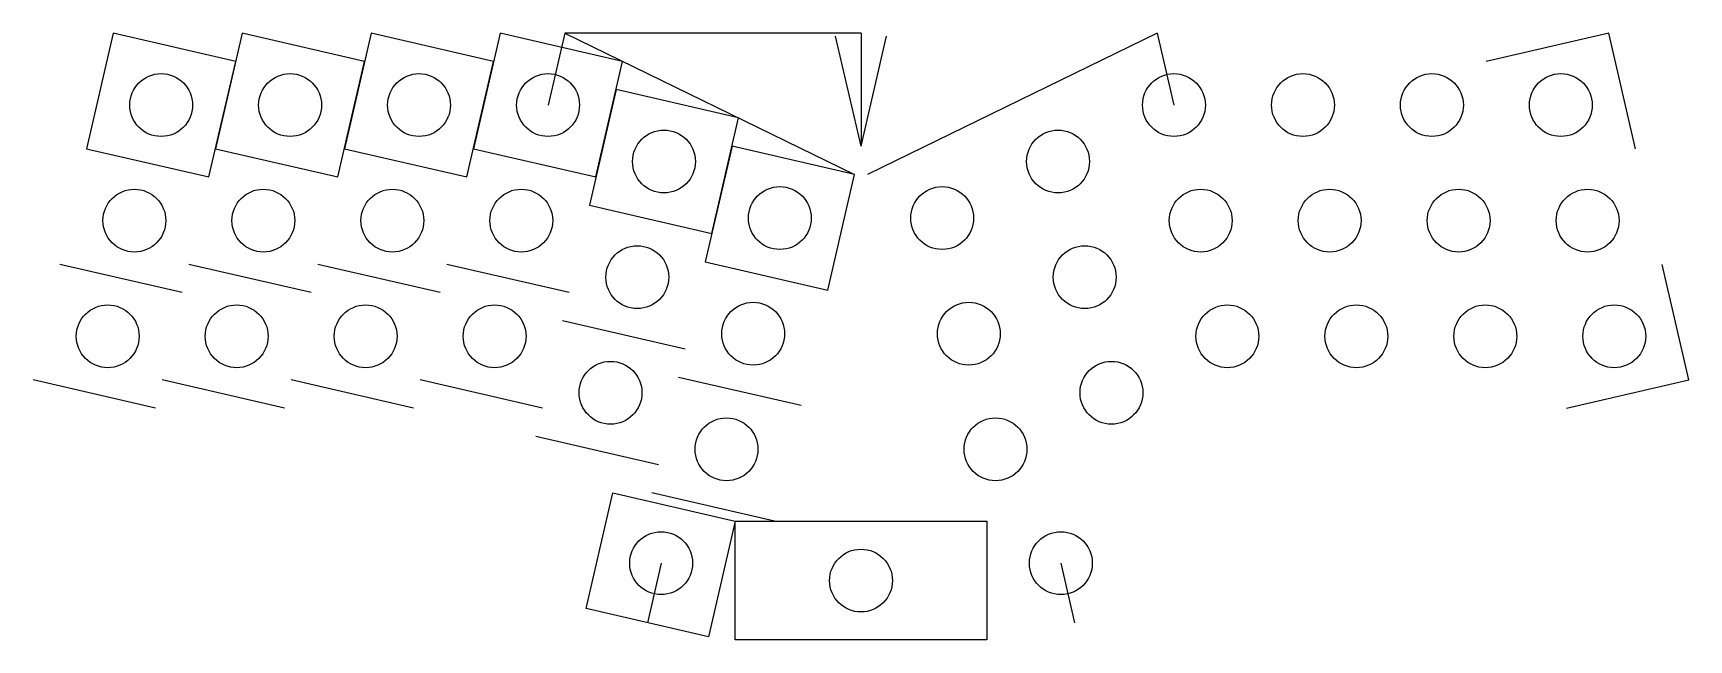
# Model space of a CAD drawing. Header units: millimetres. Extents: x -119 to 119, y -87 to 0.
import ezdxf

# ---------------------------------------------------------------- set-up
doc = ezdxf.new("R2010")
doc.units = ezdxf.units.MM
doc.layers.get('0').update_dxf_attribs({"linetype": 'CONTINUOUS'})

msp = doc.modelspace()

# ---------------------------------------------------------------- linework, layer by layer
for p, q in [((0, 0), (-42.44, 0)), ((0, 0), (0, -16.2)), ((-42.44, 0), (-44.82, -10.31)), ((-42.44, 0), (-0.93, -20.25)), ((0, -16.2), (-3.64, -0.42)), ((0, -16.2), (3.64, -0.42)), ((42.44, 0), (0.93, -20.25)), ((42.44, 0), (44.82, -10.31)), ((107.1, 0), (89.56, -4.05)), ((110.93, -16.56), (107.1, 0)), ((-97.21, -37.18), (-114.75, -33.13)), ((-78.74, -37.18), (-96.28, -33.13)), ((-60.26, -37.18), (-77.8, -33.13)), ((-41.79, -37.18), (-59.33, -33.13)), ((118.57, -49.69), (114.75, -33.13)), ((-25.19, -45.28), (-42.73, -41.23)), ((-101.04, -53.74), (-118.57, -49.69)), ((-82.56, -53.74), (-100.1, -49.69)), ((-64.09, -53.74), (-81.63, -49.69)), ((-45.62, -53.74), (-63.15, -49.69)), ((-8.58, -53.37), (-26.12, -49.33)), ((101.04, -53.74), (118.57, -49.69)), ((-29.01, -61.84), (-46.55, -57.79)), ((-39.36, -82.45), (-35.54, -65.89)), ((-35.54, -65.89), (-18, -69.94)), ((-12.41, -69.94), (-29.95, -65.89)), ((-18, -69.94), (-21.82, -86.5)), ((-18, -69.94), (18, -69.94)), ((-18, -86.94), (-18, -69.94)), ((18, -69.94), (18, -86.94)), ((-28.63, -75.95), (-30.59, -84.48)), ((28.63, -75.95), (30.59, -84.48)), ((-21.82, -86.5), (-39.36, -82.45)), ((18, -86.94), (-18, -86.94))]:
    msp.add_line(p, q)
for points in [[(-110.93, -16.56), (-93.39, -20.61), (-89.56, -4.05), (-107.1, 0)], [(-92.45, -16.56), (-74.91, -20.61), (-71.09, -4.05), (-88.63, 0)], [(-73.98, -16.56), (-56.44, -20.61), (-52.62, -4.05), (-70.15, 0)], [(-34.14, -4.05), (-51.68, 0), (-55.51, -16.56), (-37.97, -20.61)], [(-38.9, -24.66), (-21.36, -28.71), (-17.54, -12.15), (-35.08, -8.1)], [(-22.3, -32.76), (-4.76, -36.81), (-0.93, -20.25), (-18.47, -16.2)]]:
    msp.add_lwpolyline(points, close=True)
for centre in [(-100.24, -10.31), (-81.77, -10.31), (-63.3, -10.31), (-44.82, -10.31), (44.82, -10.31), (63.3, -10.31), (81.77, -10.31), (100.24, -10.31), (-28.22, -18.4), (28.22, -18.4), (-104.07, -26.87), (-85.6, -26.87), (-67.12, -26.87), (-48.65, -26.87), (-11.62, -26.5), (11.62, -26.5), (48.65, -26.87), (67.12, -26.87), (85.6, -26.87), (104.07, -26.87), (-32.04, -34.97), (32.04, -34.97), (-107.89, -43.44), (-89.42, -43.44), (-70.95, -43.44), (-52.47, -43.44), (-15.44, -43.07), (15.44, -43.07), (52.47, -43.44), (70.95, -43.44), (89.42, -43.44), (107.89, -43.44), (-35.87, -51.53), (35.87, -51.53), (-19.26, -59.63), (19.26, -59.63), (-28.63, -75.95), (28.63, -75.95), (0, -78.44)]:
    msp.add_circle(centre, 4.5)

doc.saveas('drawing.dxf')
